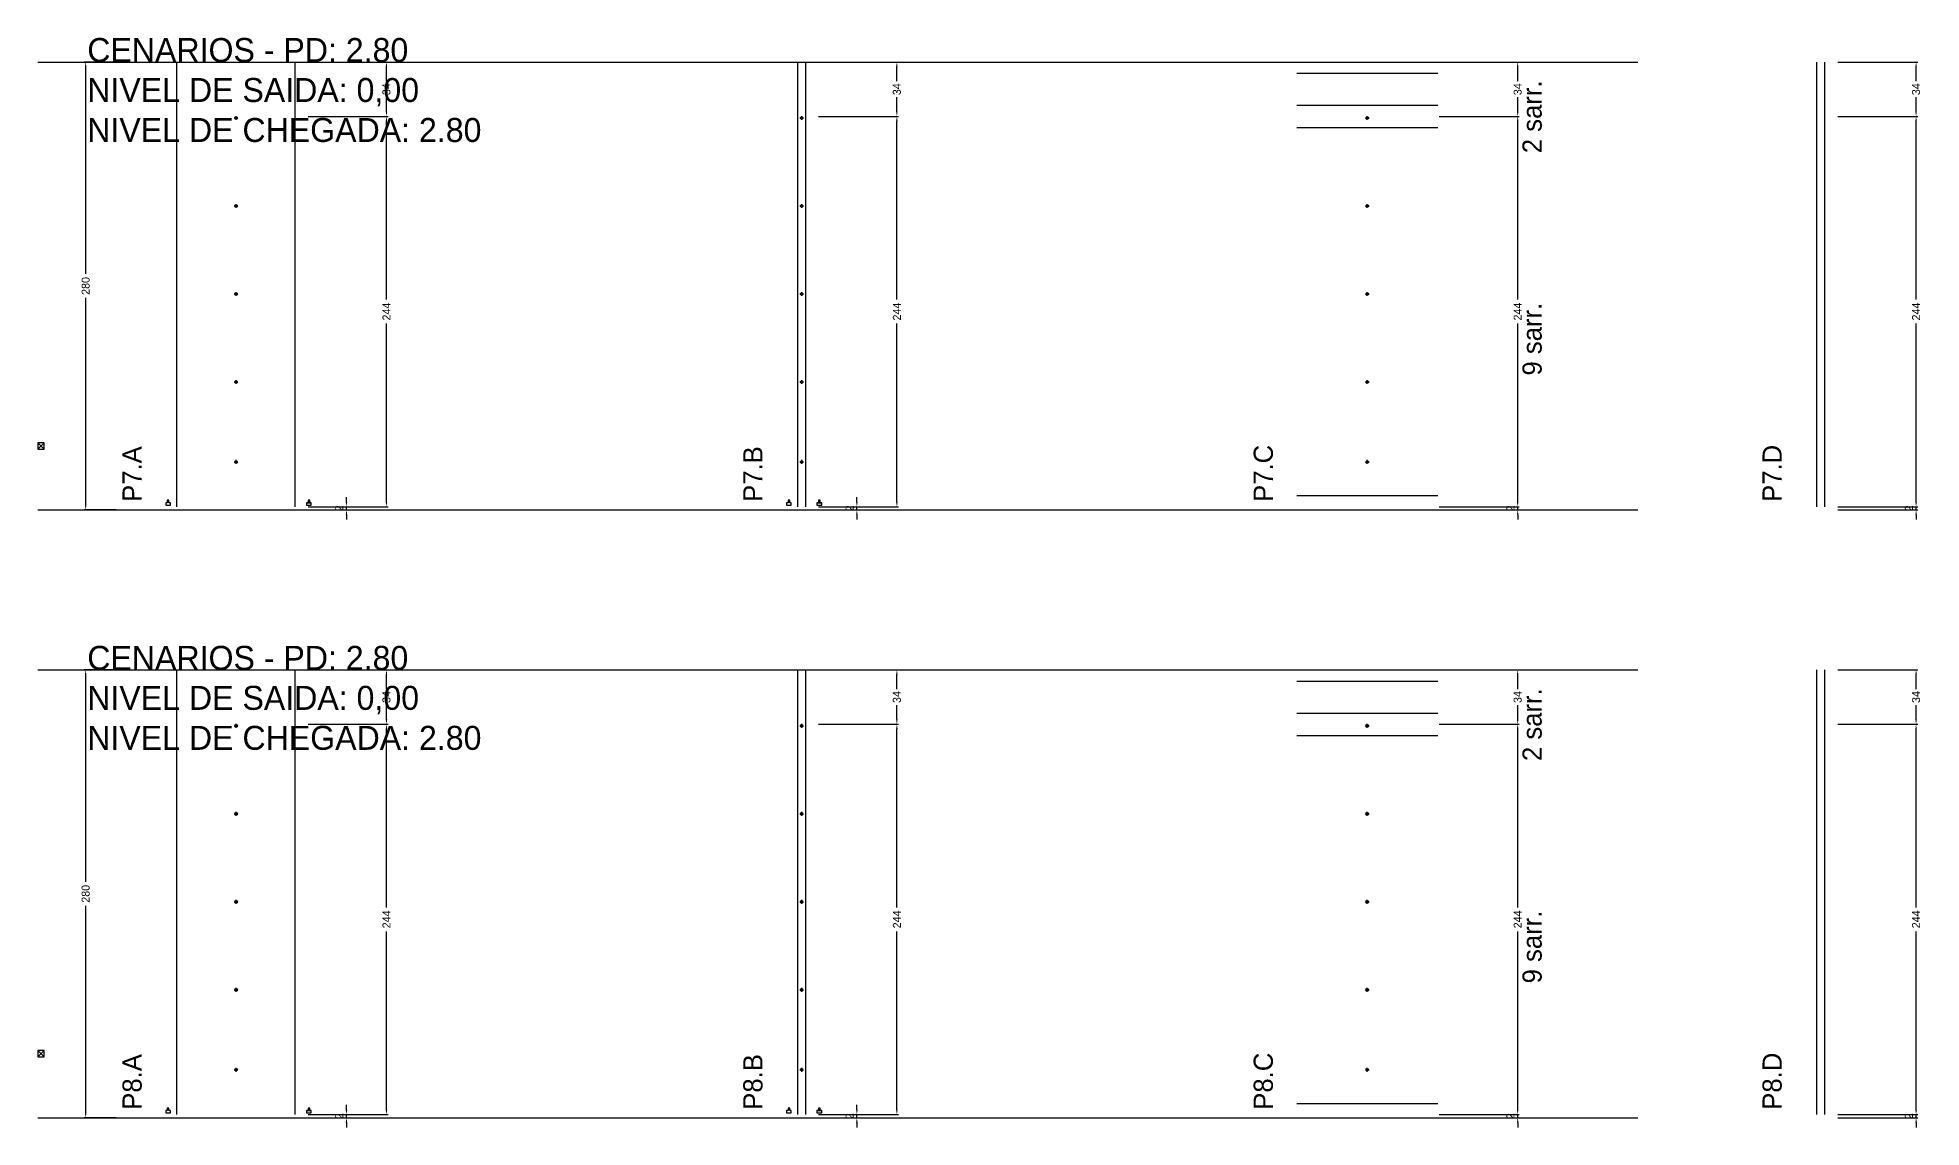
# Model space of a CAD drawing. Header units: centimetres. Extents: x -7000 to 4307, y -13306 to 295.
# Drawn here: x -7000 to -5823, y -3046 to -2365 of the extents above; entities that cross this region are included whole.
import ezdxf

# ---------------------------------------------------------------- set-up
doc = ezdxf.new("R2010")
doc.units = ezdxf.units.CM
doc.linetypes.add('DASHED', pattern=[2, -2])
for name, color, linetype in [('COTA', 241, 'Continuous'), ('COTAS FURACAO', 16, 'Continuous'), ('NOMENCLATURA', 7, 'Continuous'), ('Nível', 160, 'Continuous'), ('SARR_2.2x7', 40, 'Continuous')]:
    doc.layers.add(name, color=color, linetype=linetype)
doc.dimstyles.new('PAINEL-NOVA', dxfattribs={"dimtxt": 5, "dimasz": 3, "dimexe": 1, "dimexo": 1, "dimgap": 1, "dimtad": 1, "dimcen": 2.5, "dimazin": 3, "dimtfac": 1, "dimtmove": 0, "dimatfit": 3})

# ---------------------------------------------------------------- blocks, each defined once
blk = doc.blocks.new('_CLOSEDFILLED')
at = {"color": 0, "linetype": 'BYBLOCK'}
blk.add_solid([(-1, 0.16), (0, 0), (-1, -0.16)], dxfattribs=at)
blk = doc.blocks.new('*D205')
for p, q in [((-6951, -2380), (-6971, -2380)), ((-6970, -2512.5), (-6970, -2383)), ((-6970, -2657), (-6970, -2527.5)), ((-6951, -2660), (-6971, -2660))]:
    blk.add_line(p, q)
at = {"layer": 'Defpoints'}
for p in [(-6950, -2380), (-6970, -2660), (-6950, -2660)]:
    blk.add_point(p, dxfattribs=at)
at = {"layer": 'COTA', "xscale": 3, "yscale": 3}
for p, rotation in [((-6970, -2380), 90), ((-6970, -2660), 270)]:
    blk.add_blockref('_CLOSEDFILLED', p, dxfattribs=dict(at, rotation=rotation))
at = {"layer": 'COTA', "insert": (-6970, -2520), "char_height": 5, "attachment_point": 5, "rotation": 90}
blk.add_mtext('280', dxfattribs=at)
blk = doc.blocks.new('MULDURA')
at = {"layer": 'Paineis'}
for p, q in [((0, 0), (4, 4)), ((4, 0), (0, 4))]:
    blk.add_line(p, q, dxfattribs=at)
blk.add_lwpolyline([(0, 0), (4, 0), (4, 4), (0, 4)], close=True, dxfattribs=at)
blk = doc.blocks.new('*D207')
for p, q in [((-6831, -2414), (-6781, -2414)), ((-6782, -2528.5), (-6782, -2417)), ((-6782, -2655), (-6782, -2543.5)), ((-6831, -2658), (-6781, -2658))]:
    blk.add_line(p, q)
at = {"layer": 'Defpoints'}
for p in [(-6832, -2414), (-6832, -2658), (-6782, -2658)]:
    blk.add_point(p, dxfattribs=at)
at = {"layer": 'COTA', "xscale": 3, "yscale": 3}
for p, rotation in [((-6782, -2414), 90), ((-6782, -2658), 270)]:
    blk.add_blockref('_CLOSEDFILLED', p, dxfattribs=dict(at, rotation=rotation))
at = {"layer": 'COTA', "insert": (-6782, -2536), "char_height": 5, "attachment_point": 5, "rotation": 90}
blk.add_mtext('244', dxfattribs=at)
blk = doc.blocks.new('*D208')
for p, q in [((-6831, -2380), (-6781, -2380)), ((-6782, -2392), (-6782, -2383)), ((-6782, -2411), (-6782, -2402)), ((-6831, -2414), (-6781, -2414))]:
    blk.add_line(p, q)
at = {"layer": 'Defpoints'}
for p in [(-6832, -2380), (-6832, -2414), (-6782, -2414)]:
    blk.add_point(p, dxfattribs=at)
at = {"layer": 'COTA', "xscale": 3, "yscale": 3}
for p, rotation in [((-6782, -2380), 90), ((-6782, -2414), 270)]:
    blk.add_blockref('_CLOSEDFILLED', p, dxfattribs=dict(at, rotation=rotation))
at = {"layer": 'COTA', "insert": (-6782, -2397), "char_height": 5, "attachment_point": 5, "rotation": 90}
blk.add_mtext('34', dxfattribs=at)
blk = doc.blocks.new('SLIPTEE')
at = {"layer": 'Paineis'}
blk.add_lwpolyline([(0, 0), (3, 0), (3, 1.5), (2, 1.5), (2, 3), (1, 3), (1, 1.5), (0, 1.5)], close=True, dxfattribs=at)
blk = doc.blocks.new('SLIPTDD')
at = {"layer": 'Paineis'}
blk.add_line((0, 1.5), (3, 1.5), dxfattribs=at)
blk.add_lwpolyline([(0, 0), (3, 0), (3, 1.5), (2, 1.5), (2, 3), (1, 3), (1, 1.5), (0, 1.5)], close=True, dxfattribs=at)
blk = doc.blocks.new('furacao')
at = {"layer": 'COTAS FURACAO'}
for p, q in [((-1.2, 0), (1.2, 0)), ((0, -1.2), (0, 1.2))]:
    blk.add_line(p, q, dxfattribs=at)
blk.add_circle((0, 0), 0.8, dxfattribs=at)
blk = doc.blocks.new('*D210')
for p, q in [((-6512, -2414), (-6462, -2414)), ((-6463, -2528.5), (-6463, -2417)), ((-6463, -2655), (-6463, -2543.5)), ((-6512, -2658), (-6462, -2658))]:
    blk.add_line(p, q)
at = {"layer": 'Defpoints'}
for p in [(-6513, -2414), (-6513, -2658), (-6463, -2658)]:
    blk.add_point(p, dxfattribs=at)
at = {"layer": 'COTA', "xscale": 3, "yscale": 3}
for p, rotation in [((-6463, -2414), 90), ((-6463, -2658), 270)]:
    blk.add_blockref('_CLOSEDFILLED', p, dxfattribs=dict(at, rotation=rotation))
at = {"layer": 'COTA', "insert": (-6463, -2536), "char_height": 5, "attachment_point": 5, "rotation": 90}
blk.add_mtext('244', dxfattribs=at)
blk = doc.blocks.new('*D211')
for p, q in [((-6512, -2380), (-6462, -2380)), ((-6463, -2392), (-6463, -2383)), ((-6463, -2411), (-6463, -2402)), ((-6512, -2414), (-6462, -2414))]:
    blk.add_line(p, q)
at = {"layer": 'Defpoints'}
for p in [(-6513, -2380), (-6513, -2414), (-6463, -2414)]:
    blk.add_point(p, dxfattribs=at)
at = {"layer": 'COTA', "xscale": 3, "yscale": 3}
for p, rotation in [((-6463, -2380), 90), ((-6463, -2414), 270)]:
    blk.add_blockref('_CLOSEDFILLED', p, dxfattribs=dict(at, rotation=rotation))
at = {"layer": 'COTA', "insert": (-6463, -2397), "char_height": 5, "attachment_point": 5, "rotation": 90}
blk.add_mtext('34', dxfattribs=at)
blk = doc.blocks.new('*D213')
for p, q in [((-6124, -2414), (-6074, -2414)), ((-6075, -2528.5), (-6075, -2417)), ((-6075, -2655), (-6075, -2543.5)), ((-6124, -2658), (-6074, -2658))]:
    blk.add_line(p, q)
at = {"layer": 'Defpoints'}
for p in [(-6125, -2414), (-6125, -2658), (-6075, -2658)]:
    blk.add_point(p, dxfattribs=at)
at = {"layer": 'COTA', "xscale": 3, "yscale": 3}
for p, rotation in [((-6075, -2414), 90), ((-6075, -2658), 270)]:
    blk.add_blockref('_CLOSEDFILLED', p, dxfattribs=dict(at, rotation=rotation))
at = {"layer": 'COTA', "insert": (-6075, -2536), "char_height": 5, "attachment_point": 5, "rotation": 90}
blk.add_mtext('244', dxfattribs=at)
blk = doc.blocks.new('*D214')
for p, q in [((-6124, -2380), (-6074, -2380)), ((-6075, -2392), (-6075, -2383)), ((-6075, -2411), (-6075, -2402)), ((-6124, -2414), (-6074, -2414))]:
    blk.add_line(p, q)
at = {"layer": 'Defpoints'}
for p in [(-6125, -2380), (-6125, -2414), (-6075, -2414)]:
    blk.add_point(p, dxfattribs=at)
at = {"layer": 'COTA', "xscale": 3, "yscale": 3}
for p, rotation in [((-6075, -2380), 90), ((-6075, -2414), 270)]:
    blk.add_blockref('_CLOSEDFILLED', p, dxfattribs=dict(at, rotation=rotation))
at = {"layer": 'COTA', "insert": (-6075, -2397), "char_height": 5, "attachment_point": 5, "rotation": 90}
blk.add_mtext('34', dxfattribs=at)
blk = doc.blocks.new('*D216')
for p, q in [((-5875, -2414), (-5825, -2414)), ((-5826, -2528.5), (-5826, -2417)), ((-5826, -2655), (-5826, -2543.5)), ((-5875, -2658), (-5825, -2658))]:
    blk.add_line(p, q)
at = {"layer": 'Defpoints'}
for p in [(-5876, -2414), (-5876, -2658), (-5826, -2658)]:
    blk.add_point(p, dxfattribs=at)
at = {"layer": 'COTA', "xscale": 3, "yscale": 3}
for p, rotation in [((-5826, -2414), 90), ((-5826, -2658), 270)]:
    blk.add_blockref('_CLOSEDFILLED', p, dxfattribs=dict(at, rotation=rotation))
at = {"layer": 'COTA', "insert": (-5826, -2536), "char_height": 5, "attachment_point": 5, "rotation": 90}
blk.add_mtext('244', dxfattribs=at)
blk = doc.blocks.new('*D217')
for p, q in [((-5875, -2380), (-5825, -2380)), ((-5826, -2392), (-5826, -2383)), ((-5826, -2411), (-5826, -2402)), ((-5875, -2414), (-5825, -2414))]:
    blk.add_line(p, q)
at = {"layer": 'Defpoints'}
for p in [(-5876, -2380), (-5876, -2414), (-5826, -2414)]:
    blk.add_point(p, dxfattribs=at)
at = {"layer": 'COTA', "xscale": 3, "yscale": 3}
for p, rotation in [((-5826, -2380), 90), ((-5826, -2414), 270)]:
    blk.add_blockref('_CLOSEDFILLED', p, dxfattribs=dict(at, rotation=rotation))
at = {"layer": 'COTA', "insert": (-5826, -2397), "char_height": 5, "attachment_point": 5, "rotation": 90}
blk.add_mtext('34', dxfattribs=at)
blk = doc.blocks.new('*D239')
for p, q in [((-6951, -2760), (-6971, -2760)), ((-6970, -2892.5), (-6970, -2763)), ((-6970, -3037), (-6970, -2907.5)), ((-6951, -3040), (-6971, -3040))]:
    blk.add_line(p, q)
at = {"layer": 'Defpoints'}
for p in [(-6950, -2760), (-6970, -3040), (-6950, -3040)]:
    blk.add_point(p, dxfattribs=at)
at = {"layer": 'COTA', "xscale": 3, "yscale": 3}
for p, rotation in [((-6970, -2760), 90), ((-6970, -3040), 270)]:
    blk.add_blockref('_CLOSEDFILLED', p, dxfattribs=dict(at, rotation=rotation))
at = {"layer": 'COTA', "insert": (-6970, -2900), "char_height": 5, "attachment_point": 5, "rotation": 90}
blk.add_mtext('280', dxfattribs=at)
blk = doc.blocks.new('*D241')
for p, q in [((-6831, -2794), (-6781, -2794)), ((-6782, -2908.5), (-6782, -2797)), ((-6782, -3035), (-6782, -2923.5)), ((-6831, -3038), (-6781, -3038))]:
    blk.add_line(p, q)
at = {"layer": 'Defpoints'}
for p in [(-6832, -2794), (-6832, -3038), (-6782, -3038)]:
    blk.add_point(p, dxfattribs=at)
at = {"layer": 'COTA', "xscale": 3, "yscale": 3}
for p, rotation in [((-6782, -2794), 90), ((-6782, -3038), 270)]:
    blk.add_blockref('_CLOSEDFILLED', p, dxfattribs=dict(at, rotation=rotation))
at = {"layer": 'COTA', "insert": (-6782, -2916), "char_height": 5, "attachment_point": 5, "rotation": 90}
blk.add_mtext('244', dxfattribs=at)
blk = doc.blocks.new('*D242')
for p, q in [((-6831, -2760), (-6781, -2760)), ((-6782, -2772), (-6782, -2763)), ((-6782, -2791), (-6782, -2782)), ((-6831, -2794), (-6781, -2794))]:
    blk.add_line(p, q)
at = {"layer": 'Defpoints'}
for p in [(-6832, -2760), (-6832, -2794), (-6782, -2794)]:
    blk.add_point(p, dxfattribs=at)
at = {"layer": 'COTA', "xscale": 3, "yscale": 3}
for p, rotation in [((-6782, -2760), 90), ((-6782, -2794), 270)]:
    blk.add_blockref('_CLOSEDFILLED', p, dxfattribs=dict(at, rotation=rotation))
at = {"layer": 'COTA', "insert": (-6782, -2777), "char_height": 5, "attachment_point": 5, "rotation": 90}
blk.add_mtext('34', dxfattribs=at)
blk = doc.blocks.new('*D244')
for p, q in [((-6512, -2794), (-6462, -2794)), ((-6463, -2908.5), (-6463, -2797)), ((-6463, -3035), (-6463, -2923.5)), ((-6512, -3038), (-6462, -3038))]:
    blk.add_line(p, q)
at = {"layer": 'Defpoints'}
for p in [(-6513, -2794), (-6513, -3038), (-6463, -3038)]:
    blk.add_point(p, dxfattribs=at)
at = {"layer": 'COTA', "xscale": 3, "yscale": 3}
for p, rotation in [((-6463, -2794), 90), ((-6463, -3038), 270)]:
    blk.add_blockref('_CLOSEDFILLED', p, dxfattribs=dict(at, rotation=rotation))
at = {"layer": 'COTA', "insert": (-6463, -2916), "char_height": 5, "attachment_point": 5, "rotation": 90}
blk.add_mtext('244', dxfattribs=at)
blk = doc.blocks.new('*D245')
for p, q in [((-6512, -2760), (-6462, -2760)), ((-6463, -2772), (-6463, -2763)), ((-6463, -2791), (-6463, -2782)), ((-6512, -2794), (-6462, -2794))]:
    blk.add_line(p, q)
at = {"layer": 'Defpoints'}
for p in [(-6513, -2760), (-6513, -2794), (-6463, -2794)]:
    blk.add_point(p, dxfattribs=at)
at = {"layer": 'COTA', "xscale": 3, "yscale": 3}
for p, rotation in [((-6463, -2760), 90), ((-6463, -2794), 270)]:
    blk.add_blockref('_CLOSEDFILLED', p, dxfattribs=dict(at, rotation=rotation))
at = {"layer": 'COTA', "insert": (-6463, -2777), "char_height": 5, "attachment_point": 5, "rotation": 90}
blk.add_mtext('34', dxfattribs=at)
blk = doc.blocks.new('*D247')
for p, q in [((-6124, -2794), (-6074, -2794)), ((-6075, -2908.5), (-6075, -2797)), ((-6075, -3035), (-6075, -2923.5)), ((-6124, -3038), (-6074, -3038))]:
    blk.add_line(p, q)
at = {"layer": 'Defpoints'}
for p in [(-6125, -2794), (-6125, -3038), (-6075, -3038)]:
    blk.add_point(p, dxfattribs=at)
at = {"layer": 'COTA', "xscale": 3, "yscale": 3}
for p, rotation in [((-6075, -2794), 90), ((-6075, -3038), 270)]:
    blk.add_blockref('_CLOSEDFILLED', p, dxfattribs=dict(at, rotation=rotation))
at = {"layer": 'COTA', "insert": (-6075, -2916), "char_height": 5, "attachment_point": 5, "rotation": 90}
blk.add_mtext('244', dxfattribs=at)
blk = doc.blocks.new('*D248')
for p, q in [((-6124, -2760), (-6074, -2760)), ((-6075, -2772), (-6075, -2763)), ((-6075, -2791), (-6075, -2782)), ((-6124, -2794), (-6074, -2794))]:
    blk.add_line(p, q)
at = {"layer": 'Defpoints'}
for p in [(-6125, -2760), (-6125, -2794), (-6075, -2794)]:
    blk.add_point(p, dxfattribs=at)
at = {"layer": 'COTA', "xscale": 3, "yscale": 3}
for p, rotation in [((-6075, -2760), 90), ((-6075, -2794), 270)]:
    blk.add_blockref('_CLOSEDFILLED', p, dxfattribs=dict(at, rotation=rotation))
at = {"layer": 'COTA', "insert": (-6075, -2777), "char_height": 5, "attachment_point": 5, "rotation": 90}
blk.add_mtext('34', dxfattribs=at)
blk = doc.blocks.new('*D250')
for p, q in [((-5875, -2794), (-5825, -2794)), ((-5826, -2908.5), (-5826, -2797)), ((-5826, -3035), (-5826, -2923.5)), ((-5875, -3038), (-5825, -3038))]:
    blk.add_line(p, q)
at = {"layer": 'Defpoints'}
for p in [(-5876, -2794), (-5876, -3038), (-5826, -3038)]:
    blk.add_point(p, dxfattribs=at)
at = {"layer": 'COTA', "xscale": 3, "yscale": 3}
for p, rotation in [((-5826, -2794), 90), ((-5826, -3038), 270)]:
    blk.add_blockref('_CLOSEDFILLED', p, dxfattribs=dict(at, rotation=rotation))
at = {"layer": 'COTA', "insert": (-5826, -2916), "char_height": 5, "attachment_point": 5, "rotation": 90}
blk.add_mtext('244', dxfattribs=at)
blk = doc.blocks.new('*D251')
for p, q in [((-5875, -2760), (-5825, -2760)), ((-5826, -2772), (-5826, -2763)), ((-5826, -2791), (-5826, -2782)), ((-5875, -2794), (-5825, -2794))]:
    blk.add_line(p, q)
at = {"layer": 'Defpoints'}
for p in [(-5876, -2760), (-5876, -2794), (-5826, -2794)]:
    blk.add_point(p, dxfattribs=at)
at = {"layer": 'COTA', "xscale": 3, "yscale": 3}
for p, rotation in [((-5826, -2760), 90), ((-5826, -2794), 270)]:
    blk.add_blockref('_CLOSEDFILLED', p, dxfattribs=dict(at, rotation=rotation))
at = {"layer": 'COTA', "insert": (-5826, -2777), "char_height": 5, "attachment_point": 5, "rotation": 90}
blk.add_mtext('34', dxfattribs=at)

msp = doc.modelspace()

# ---------------------------------------------------------------- linework, layer by layer
at = {"layer": 'Nível', "linetype": 'DASHED'}
for points in [[(-7000, -2380), (-6000, -2380)], [(-7000, -2660), (-6000, -2660)], [(-7000, -2760), (-6000, -2760)], [(-7000, -3040), (-6000, -3040)]]:
    msp.add_lwpolyline(points, dxfattribs=at)
at = {"layer": 'SARR_2.2x7'}
for points in [[(-6913, -2414), (-6913, -2380)], [(-6839, -2414), (-6839, -2380)], [(-6525, -2414), (-6525, -2380)], [(-6520, -2414), (-6520, -2380)], [(-6213, -2387), (-6125, -2387)], [(-5888, -2414), (-5888, -2380)], [(-5883, -2414), (-5883, -2380)], [(-6213, -2407), (-6125, -2407)], [(-6213, -2421), (-6125, -2421)], [(-6213, -2651), (-6125, -2651)], [(-6913, -2794), (-6913, -2760)], [(-6839, -2794), (-6839, -2760)], [(-6525, -2794), (-6525, -2760)], [(-6520, -2794), (-6520, -2760)], [(-5888, -2794), (-5888, -2760)], [(-5883, -2794), (-5883, -2760)], [(-6213, -2767), (-6125, -2767)], [(-6213, -2787), (-6125, -2787)], [(-6213, -2801), (-6125, -2801)], [(-6213, -3031), (-6125, -3031)]]:
    msp.add_lwpolyline(points, dxfattribs=at)
at = {"layer": 'SARR_2.2x7', "linetype": 'DASHED'}
for points in [[(-6913, -2658), (-6913, -2414)], [(-6839, -2658), (-6839, -2414)], [(-6525, -2658), (-6525, -2414)], [(-6520, -2658), (-6520, -2414)], [(-5888, -2658), (-5888, -2414)], [(-5883, -2658), (-5883, -2414)], [(-6913, -3038), (-6913, -2794)], [(-6839, -3038), (-6839, -2794)], [(-6525, -3038), (-6525, -2794)], [(-6520, -3038), (-6520, -2794)], [(-5888, -3038), (-5888, -2794)], [(-5883, -3038), (-5883, -2794)]]:
    msp.add_lwpolyline(points, dxfattribs=at)

# ---------------------------------------------------------------- block references
at = {"layer": 'COTA'}
for name, p in [('furacao', (-6876, -2415)), ('furacao', (-6522.5, -2415)), ('furacao', (-6169, -2415)), ('furacao', (-6876, -2470)), ('furacao', (-6522.5, -2470)), ('furacao', (-6169, -2470)), ('furacao', (-6876, -2525)), ('furacao', (-6522.5, -2525)), ('furacao', (-6169, -2525)), ('furacao', (-6876, -2580)), ('furacao', (-6522.5, -2580)), ('furacao', (-6169, -2580)), ('MULDURA', (-7000, -2622)), ('furacao', (-6876, -2630)), ('furacao', (-6522.5, -2630)), ('furacao', (-6169, -2630)), ('SLIPTEE', (-6920, -2657)), ('SLIPTDD', (-6832, -2657)), ('SLIPTEE', (-6532, -2657)), ('SLIPTDD', (-6513, -2657)), ('furacao', (-6876, -2795)), ('furacao', (-6522.5, -2795)), ('furacao', (-6169, -2795)), ('furacao', (-6876, -2850)), ('furacao', (-6522.5, -2850)), ('furacao', (-6169, -2850)), ('furacao', (-6876, -2905)), ('furacao', (-6522.5, -2905)), ('furacao', (-6169, -2905)), ('furacao', (-6876, -2960)), ('furacao', (-6522.5, -2960)), ('furacao', (-6169, -2960)), ('MULDURA', (-7000, -3002)), ('furacao', (-6876, -3010)), ('furacao', (-6522.5, -3010)), ('furacao', (-6169, -3010)), ('SLIPTEE', (-6920, -3037)), ('SLIPTDD', (-6832, -3037)), ('SLIPTEE', (-6532, -3037)), ('SLIPTDD', (-6513, -3037))]:
    msp.add_blockref(name, p, dxfattribs=at)

# ---------------------------------------------------------------- texts
at = {"layer": 'NOMENCLATURA'}
for s, p in [('CENARIOS - PD: 2.80', (-6969, -2380)), ('NIVEL DE SAIDA: 0,00', (-6969, -2405)), ('NIVEL DE CHEGADA: 2.80', (-6969, -2430)), ('CENARIOS - PD: 2.80', (-6969, -2760)), ('NIVEL DE SAIDA: 0,00', (-6969, -2785)), ('NIVEL DE CHEGADA: 2.80', (-6969, -2810))]:
    msp.add_text(s, height=15, dxfattribs=at).set_placement(p)
for s, p in [('2 sarr.', (-6060, -2437)), ('9 sarr.', (-6060, -2576)), ('P7.A', (-6935, -2655)), ('P7.B', (-6547, -2655)), ('P7.C', (-6228, -2655)), ('P7.D', (-5910, -2655)), ('2 sarr.', (-6060, -2817)), ('9 sarr.', (-6060, -2956)), ('P8.A', (-6935, -3035)), ('P8.B', (-6547, -3035)), ('P8.C', (-6228, -3035)), ('P8.D', (-5910, -3035))]:
    msp.add_text(s, height=12, rotation=90, dxfattribs=at).set_placement(p)

# ---------------------------------------------------------------- dimensions: what is measured, and where the dimension line sits
at = {"layer": 'COTA'}
for base, p1, p2, picture, middle in [((-6970, -2660), (-6950, -2660), (-6950, -2380), '*D205', (-6970, -2520)), ((-6782, -2414), (-6832, -2414), (-6832, -2380), '*D208', (-6782, -2397)), ((-6463, -2414), (-6513, -2414), (-6513, -2380), '*D211', (-6463, -2397)), ((-6075, -2414), (-6125, -2414), (-6125, -2380), '*D214', (-6075, -2397)), ((-5826, -2414), (-5876, -2414), (-5876, -2380), '*D217', (-5826, -2397)), ((-6782, -2658), (-6832, -2658), (-6832, -2414), '*D207', (-6782, -2536)), ((-6463, -2658), (-6513, -2658), (-6513, -2414), '*D210', (-6463, -2536)), ((-6075, -2658), (-6125, -2658), (-6125, -2414), '*D213', (-6075, -2536)), ((-5826, -2658), (-5876, -2658), (-5876, -2414), '*D216', (-5826, -2536)), ((-6970, -3040), (-6950, -3040), (-6950, -2760), '*D239', (-6970, -2900)), ((-6782, -2794), (-6832, -2794), (-6832, -2760), '*D242', (-6782, -2777)), ((-6463, -2794), (-6513, -2794), (-6513, -2760), '*D245', (-6463, -2777)), ((-6075, -2794), (-6125, -2794), (-6125, -2760), '*D248', (-6075, -2777)), ((-5826, -2794), (-5876, -2794), (-5876, -2760), '*D251', (-5826, -2777)), ((-6782, -3038), (-6832, -3038), (-6832, -2794), '*D241', (-6782, -2916)), ((-6463, -3038), (-6513, -3038), (-6513, -2794), '*D244', (-6463, -2916)), ((-6075, -3038), (-6125, -3038), (-6125, -2794), '*D247', (-6075, -2916)), ((-5826, -3038), (-5876, -3038), (-5876, -2794), '*D250', (-5826, -2916))]:
    dim = msp.add_linear_dim(base=base, p1=p1, p2=p2, angle=90, dimstyle='PAINEL-NOVA', dxfattribs=at)
    dim.commit()
    dim.dimension.update_dxf_attribs({"geometry": picture, "text_midpoint": middle})
for base, p1, p2 in [((-6807, -2660), (-6832, -2660), (-6832, -2658)), ((-6488, -2660), (-6513, -2660), (-6513, -2658)), ((-6075, -2660), (-6125, -2660), (-6125, -2658)), ((-5826, -2660), (-5876, -2660), (-5876, -2658)), ((-6807, -3040), (-6832, -3040), (-6832, -3038)), ((-6488, -3040), (-6513, -3040), (-6513, -3038)), ((-6075, -3040), (-6125, -3040), (-6125, -3038)), ((-5826, -3040), (-5876, -3040), (-5876, -3038))]:
    msp.add_linear_dim(base=base, p1=p1, p2=p2, angle=90, dimstyle='PAINEL-NOVA', dxfattribs=at).render()

doc.saveas('drawing.dxf')
